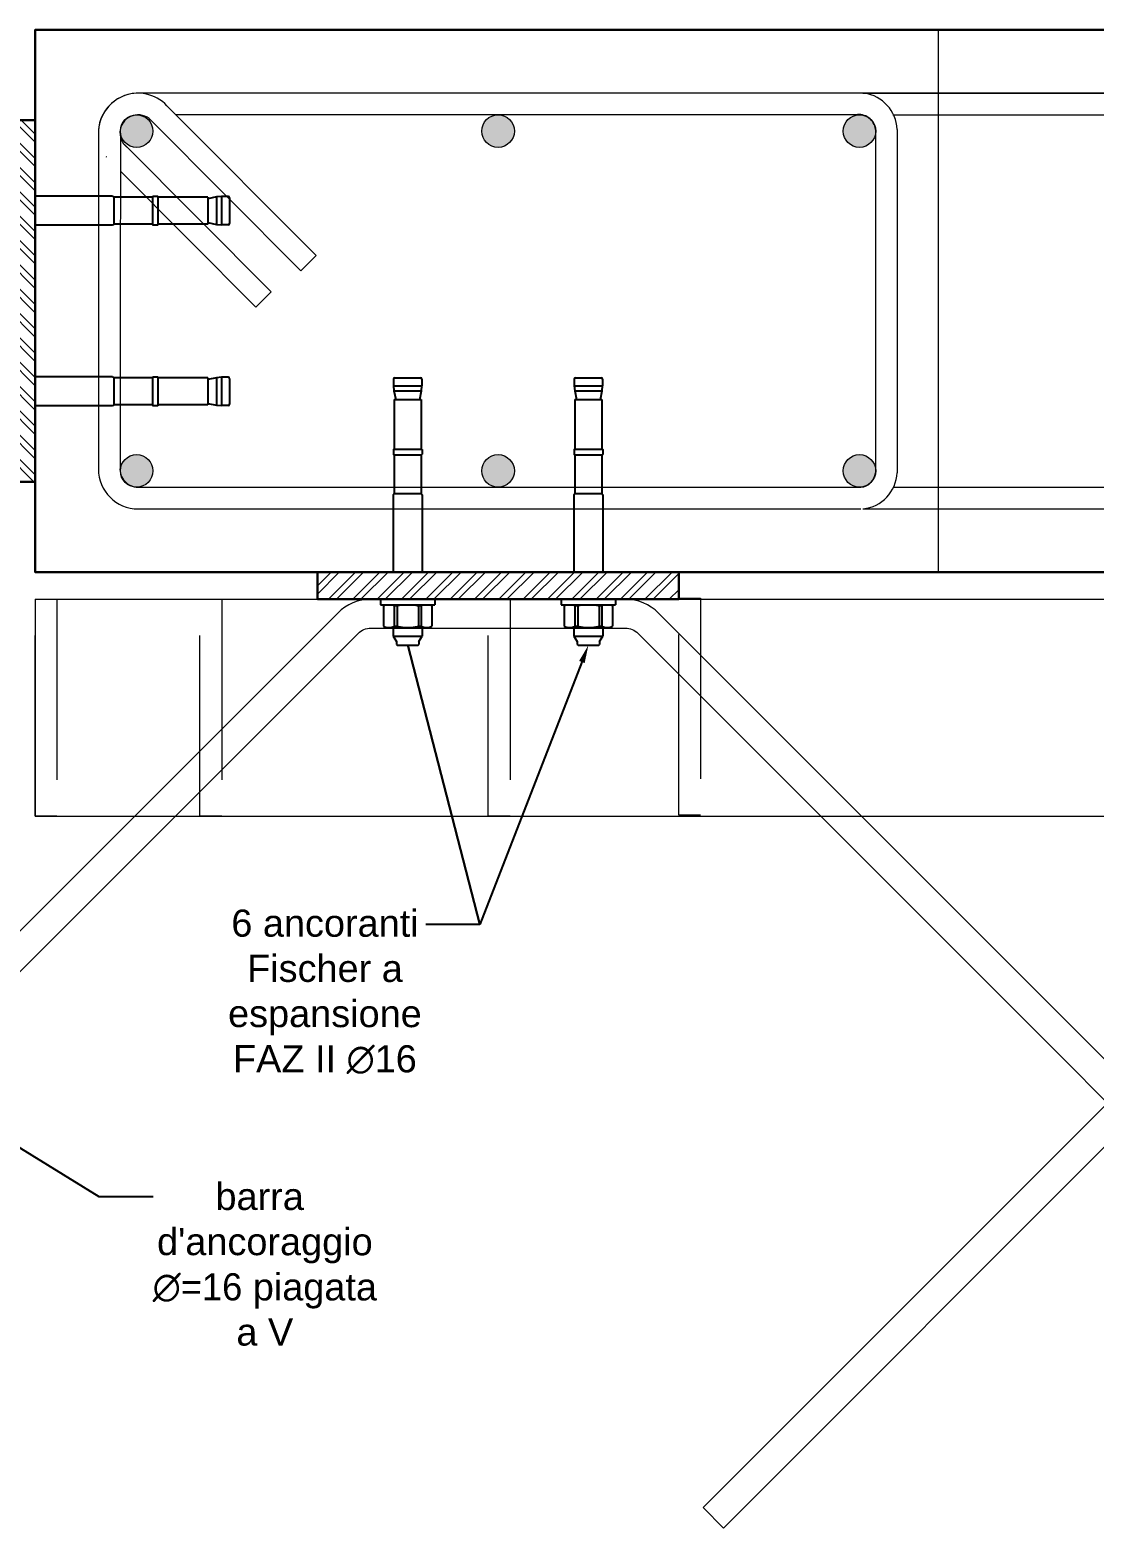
# Model space of a CAD drawing. Header units: millimetres. Extents: x 1415 to 3549, y 2194 to 4677.
# Drawn here: x 1794.845 to 1795.434, y 2308.808 to 2309.637 of the extents above; entities that cross this region are included whole.
import ezdxf
from ezdxf import colors
from ezdxf.entities.mleader import LeaderData, LeaderLine
from ezdxf.math import Vec2, Vec3

# ---------------------------------------------------------------- set-up
doc = ezdxf.new("R2010")
doc.units = ezdxf.units.MM
for name, pattern in [('ACAD_ISO02W100', [15, 12, -3]), ('phl_center', [0.75, 0.4, -0.35]), ('phl_thick', [0])]:
    doc.linetypes.add(name, pattern=pattern)
for name, color, linetype, lineweight in [('armature longitudinali', 5, 'Continuous', 9), ('Layer3', 7, 'Continuous', 15), ('Layer4', 7, 'Continuous', 15), ('quote', 252, 'Continuous', 5), ('Setti', 5, 'Continuous', 30), ('sezionato particolari', 7, 'Continuous', 30), ('staffe', 10, 'Continuous', 9)]:
    doc.layers.add(name, color=color, linetype=linetype, lineweight=lineweight)
doc.layers.add('projection', color=7, linetype='Continuous')
doc.styles.get("Standard").update_dxf_attribs({"font": 'arial.ttf'})

# ---------------------------------------------------------------- blocks, each defined once
blk = doc.blocks.new('*U1397')
at = {"layer": 'Layer3'}
blk.add_circle((0, 0), 0.009, dxfattribs=at)
blk = doc.blocks.new('*U1392')
at = {"layer": 'Layer4', "color": 0, "linetype": 'ByBlock', "lineweight": -2, "transparency": 16777216}
for p in [(0, 0), (0.2, 0), (0.4, 0), (0, -0.188), (0.2, -0.188), (0.4, -0.188)]:
    blk.add_blockref('*U1397', p, dxfattribs=at)

msp = doc.modelspace()

# ---------------------------------------------------------------- hatches: boundary and pattern name
at = {"layer": 'Layer3', "transparency": 33554687}
h = msp.add_hatch(color=256, dxfattribs=at)
h.dxf.hatch_style = 1
h.paths.add_polyline_path([(1794.9051, 2309.59032, 0.329286), (1794.8956, 2309.58314, 0.050188), (1794.89542, 2309.58135, 1), (1794.91342, 2309.58135, 0.392203)])
h.paths.add_polyline_path([(1795.11342, 2309.58135, 1), (1795.09542, 2309.58135, 1)])
h.paths.add_polyline_path([(1795.29542, 2309.58135, 0.902462), (1795.31323, 2309.57952), (1795.31323, 2309.5823, 0.446921), (1795.30228, 2309.5903, 0.35213)])
h.paths.add_polyline_path([(1794.91342, 2309.39335, 1), (1794.89542, 2309.39335, 0.057401), (1794.89565, 2309.3913, 0.29984), (1794.90422, 2309.38435, 0.420826)])
h.paths.add_polyline_path([(1795.09542, 2309.39335, 1), (1795.11342, 2309.39335, 1)])
h.paths.add_polyline_path([(1795.31323, 2309.3923), (1795.31323, 2309.39518, 0.902462), (1795.29542, 2309.39335, 0.66181), (1795.31067, 2309.38687, 0.17365)])
at = {"layer": 'quote', "transparency": 33554687}
h = msp.add_hatch(dxfattribs=at)
h.set_pattern_fill('ANSI32', color=256, scale=0.001, angle=-90)
h.set_pattern_definition([(315, (-518.818027, 4098.655253), (0.00673519209, 0.00673519209), []), (315, (-518.818027, 4098.650762), (0.00673519209, 0.00673519209), [])])
h.paths.add_polyline_path([(1794.83323, 2309.51613), (1794.84823, 2309.51613), (1794.84823, 2309.5873), (1794.83323, 2309.5873)])
h.paths.add_polyline_path([(1794.84823, 2309.51613), (1794.83323, 2309.51613), (1794.83323, 2309.3873), (1794.84823, 2309.3873)])
h = msp.add_hatch(dxfattribs=at)
h.set_pattern_fill('ANSI32', color=256, scale=0.001)
h.set_pattern_definition([(45, (5.936466, -4.328958), (-0.00673519209, 0.00673519209), []), (45, (5.940956, -4.328958), (-0.00673519209, 0.00673519209), [])])
h.paths.add_polyline_path([(1795.07559, 2309.3223), (1795.07559, 2309.3373), (1795.00442, 2309.3373), (1795.00442, 2309.3223)])
h.paths.add_polyline_path([(1795.07559, 2309.3373), (1795.07559, 2309.3223), (1795.20442, 2309.3223), (1795.20442, 2309.3373)])

# ---------------------------------------------------------------- linework, layer by layer
at = {"layer": 'armature longitudinali'}
for points in [[(1794.84823, 2309.3223), (1794.84823, 2309.2023), (1796.69845, 2309.2023)], [(1794.84823, 2309.3223), (1796.99204, 2309.3223), (1796.99204, 2309.2023), (1796.69845, 2309.2023)], [(1794.84823, 2309.3223), (1794.84823, 2309.2023)]]:
    msp.add_lwpolyline(points, dxfattribs=at)
at = {"layer": 'armature longitudinali', "linetype": 'phl_center', "lineweight": 5, "ltscale": 0.1}
for points in [[(1794.84823, 2309.3223), (1794.86033, 2309.3223), (1794.86033, 2309.2023), (1794.84823, 2309.2023)], [(1794.93945, 2309.3223), (1794.95155, 2309.3223), (1794.95155, 2309.2023), (1794.93945, 2309.2023)], [(1795.09901, 2309.3223), (1795.11111, 2309.3223), (1795.11111, 2309.2023), (1795.09901, 2309.2023)], [(1795.20442, 2309.32287), (1795.21651, 2309.32287), (1795.21651, 2309.20287), (1795.20442, 2309.20287)]]:
    msp.add_lwpolyline(points, close=True, dxfattribs=at)
at = {"layer": 'Layer3'}
msp.add_line((1794.84823, 2309.5873), (1794.84823, 2309.3873), dxfattribs=at)
at = {"layer": 'Layer4', "linetype": 'ACAD_ISO02W100', "ltscale": 0.2}
msp.add_lwpolyline([(1795.34823, 2309.3373), (1795.34823, 2309.3373), (1795.34823, 2309.6373)], dxfattribs=at)
at = {"layer": 'Layer4'}
msp.add_lwpolyline([(1795.03405, 2309.3063), (1795.17479, 2309.3063, -0.198912), (1795.18186, 2309.30337), (1795.67683, 2308.8084), (1795.68815, 2308.81971), (1795.19317, 2309.31468, 0.198912), (1795.17479, 2309.3223), (1795.03405, 2309.3223, 0.198912), (1795.01566, 2309.31468), (1794.52069, 2308.81971), (1794.532, 2308.8084), (1795.02698, 2309.30337, -0.198912)], format="xyb", close=True, dxfattribs=at)
msp.add_lwpolyline([(1795.44168, 2309.04355), (1795.21784, 2308.81971), (1795.22915, 2308.8084), (1795.45299, 2309.03224)], dxfattribs=at)
at = {"layer": 'projection', "color": 7, "linetype": 'phl_thick'}
for p, q in [((1794.89108, 2309.5453), (1794.84823, 2309.5453)), ((1794.89108, 2309.5453), (1794.89183, 2309.5448)), ((1794.89183, 2309.5448), (1794.89183, 2309.5298)), ((1794.89183, 2309.5448), (1794.89183, 2309.5298)), ((1794.91323, 2309.5448), (1794.89183, 2309.5448)), ((1794.91323, 2309.54504), (1794.91323, 2309.52956)), ((1794.91603, 2309.54524), (1794.91343, 2309.54524)), ((1794.91623, 2309.54504), (1794.91623, 2309.52956)), ((1794.94373, 2309.5448), (1794.91673, 2309.5448)), ((1794.94853, 2309.5449), (1794.94373, 2309.54392)), ((1794.94373, 2309.5448), (1794.94373, 2309.53629)), ((1794.95133, 2309.54515), (1794.94853, 2309.5449)), ((1794.94853, 2309.5449), (1794.94853, 2309.5297)), ((1794.94853, 2309.5449), (1794.94853, 2309.5297)), ((1794.95133, 2309.54515), (1794.95133, 2309.52945)), ((1794.95133, 2309.54515), (1794.95133, 2309.52945)), ((1794.95503, 2309.54515), (1794.95133, 2309.54515)), ((1794.95583, 2309.54435), (1794.95583, 2309.53025)), ((1794.94373, 2309.53629), (1794.94373, 2309.5298)), ((1794.89108, 2309.5293), (1794.84823, 2309.5293)), ((1794.89183, 2309.5298), (1794.89108, 2309.5293)), ((1794.91323, 2309.5298), (1794.89183, 2309.5298)), ((1794.91603, 2309.52936), (1794.91343, 2309.52936)), ((1794.94373, 2309.5298), (1794.91673, 2309.5298)), ((1794.94373, 2309.53068), (1794.94853, 2309.5297)), ((1794.94853, 2309.5297), (1794.95133, 2309.52945)), ((1794.95503, 2309.52945), (1794.95133, 2309.52945)), ((1794.89108, 2309.4453), (1794.84823, 2309.4453)), ((1794.89108, 2309.4453), (1794.89183, 2309.4448)), ((1794.89183, 2309.4448), (1794.89183, 2309.4298)), ((1794.89183, 2309.4448), (1794.89183, 2309.4298)), ((1794.91323, 2309.4448), (1794.89183, 2309.4448)), ((1794.91323, 2309.44504), (1794.91323, 2309.42956)), ((1794.91603, 2309.44524), (1794.91343, 2309.44524)), ((1794.91623, 2309.44504), (1794.91623, 2309.42956)), ((1794.94373, 2309.4448), (1794.91673, 2309.4448)), ((1794.94853, 2309.4449), (1794.94373, 2309.44392)), ((1794.94373, 2309.4448), (1794.94373, 2309.43629)), ((1794.95133, 2309.44515), (1794.94853, 2309.4449)), ((1794.94853, 2309.4449), (1794.94853, 2309.4297)), ((1794.94853, 2309.4449), (1794.94853, 2309.4297)), ((1794.95133, 2309.44515), (1794.95133, 2309.42945)), ((1794.95133, 2309.44515), (1794.95133, 2309.42945)), ((1794.95503, 2309.44515), (1794.95133, 2309.44515)), ((1794.95583, 2309.44435), (1794.95583, 2309.43025)), ((1795.04657, 2309.4441), (1795.04657, 2309.4404)), ((1795.04737, 2309.4449), (1795.06147, 2309.4449)), ((1795.06227, 2309.4441), (1795.06227, 2309.4404)), ((1795.14657, 2309.4441), (1795.14657, 2309.4404)), ((1795.14737, 2309.4449), (1795.16147, 2309.4449)), ((1795.16227, 2309.4441), (1795.16227, 2309.4404)), ((1794.94373, 2309.43629), (1794.94373, 2309.4298)), ((1795.04657, 2309.4404), (1795.06227, 2309.4404)), ((1795.04657, 2309.4404), (1795.06227, 2309.4404)), ((1795.04657, 2309.4404), (1795.04682, 2309.4376)), ((1795.04682, 2309.4376), (1795.06202, 2309.4376)), ((1795.04682, 2309.4376), (1795.06202, 2309.4376)), ((1795.04682, 2309.4376), (1795.0478, 2309.4328)), ((1795.06104, 2309.4328), (1795.06202, 2309.4376)), ((1795.06202, 2309.4376), (1795.06227, 2309.4404)), ((1795.14657, 2309.4404), (1795.16227, 2309.4404)), ((1795.14657, 2309.4404), (1795.16227, 2309.4404)), ((1795.14657, 2309.4404), (1795.14682, 2309.4376)), ((1795.14682, 2309.4376), (1795.16202, 2309.4376)), ((1795.14682, 2309.4376), (1795.16202, 2309.4376)), ((1795.14682, 2309.4376), (1795.1478, 2309.4328)), ((1795.16104, 2309.4328), (1795.16202, 2309.4376)), ((1795.16202, 2309.4376), (1795.16227, 2309.4404)), ((1794.89108, 2309.4293), (1794.84823, 2309.4293)), ((1794.89183, 2309.4298), (1794.89108, 2309.4293)), ((1794.91323, 2309.4298), (1794.89183, 2309.4298)), ((1794.91603, 2309.42936), (1794.91343, 2309.42936)), ((1794.94373, 2309.4298), (1794.91673, 2309.4298)), ((1794.94373, 2309.43068), (1794.94853, 2309.4297)), ((1794.94853, 2309.4297), (1794.95133, 2309.42945)), ((1794.95503, 2309.42945), (1794.95133, 2309.42945)), ((1795.04692, 2309.4328), (1795.05543, 2309.4328)), ((1795.04692, 2309.4328), (1795.04692, 2309.4058)), ((1795.05543, 2309.4328), (1795.06192, 2309.4328)), ((1795.06192, 2309.4328), (1795.06192, 2309.4058)), ((1795.14692, 2309.4328), (1795.15543, 2309.4328)), ((1795.14692, 2309.4328), (1795.14692, 2309.4058)), ((1795.15543, 2309.4328), (1795.16192, 2309.4328)), ((1795.16192, 2309.4328), (1795.16192, 2309.4058)), ((1795.04648, 2309.4051), (1795.04648, 2309.4025)), ((1795.04668, 2309.4053), (1795.06216, 2309.4053)), ((1795.04668, 2309.4023), (1795.06216, 2309.4023)), ((1795.04692, 2309.4023), (1795.04692, 2309.3809)), ((1795.06192, 2309.4023), (1795.06192, 2309.3809)), ((1795.06236, 2309.4051), (1795.06236, 2309.4025)), ((1795.14648, 2309.4051), (1795.14648, 2309.4025)), ((1795.14668, 2309.4053), (1795.16216, 2309.4053)), ((1795.14668, 2309.4023), (1795.16216, 2309.4023)), ((1795.14692, 2309.4023), (1795.14692, 2309.3809)), ((1795.16192, 2309.4023), (1795.16192, 2309.3809)), ((1795.16236, 2309.4051), (1795.16236, 2309.4025)), ((1795.04642, 2309.38015), (1795.04692, 2309.3809)), ((1795.04642, 2309.38015), (1795.04642, 2309.3373)), ((1795.04692, 2309.3809), (1795.06192, 2309.3809)), ((1795.04692, 2309.3809), (1795.06192, 2309.3809)), ((1795.06192, 2309.3809), (1795.06242, 2309.38015)), ((1795.06242, 2309.38015), (1795.06242, 2309.3373)), ((1795.14642, 2309.38015), (1795.14692, 2309.3809)), ((1795.14642, 2309.38015), (1795.14642, 2309.3373)), ((1795.14692, 2309.3809), (1795.16192, 2309.3809)), ((1795.14692, 2309.3809), (1795.16192, 2309.3809)), ((1795.16192, 2309.3809), (1795.16242, 2309.38015)), ((1795.16242, 2309.38015), (1795.16242, 2309.3373)), ((1795.03942, 2309.3223), (1795.06942, 2309.3223)), ((1795.03942, 2309.3223), (1795.03942, 2309.3193)), ((1795.03942, 2309.3193), (1795.06942, 2309.3193)), ((1795.04104, 2309.31881), (1795.0419, 2309.3193)), ((1795.04104, 2309.31881), (1795.04107, 2309.31881)), ((1795.04104, 2309.31881), (1795.04107, 2309.31881)), ((1795.04104, 2309.31881), (1795.04104, 2309.30739)), ((1795.04107, 2309.31881), (1795.04128, 2309.31891)), ((1795.04107, 2309.31881), (1795.04128, 2309.31891)), ((1795.04128, 2309.31891), (1795.04147, 2309.319)), ((1795.04128, 2309.31891), (1795.04147, 2309.319)), ((1795.04147, 2309.319), (1795.04167, 2309.31908)), ((1795.04147, 2309.319), (1795.04167, 2309.31908)), ((1795.04167, 2309.31908), (1795.04186, 2309.31916)), ((1795.04167, 2309.31908), (1795.04186, 2309.31916)), ((1795.04186, 2309.31916), (1795.04205, 2309.31923)), ((1795.04186, 2309.31916), (1795.04205, 2309.31923)), ((1795.04205, 2309.31923), (1795.04224, 2309.3193)), ((1795.04205, 2309.31923), (1795.04224, 2309.3193)), ((1795.04581, 2309.3193), (1795.046, 2309.31923)), ((1795.04581, 2309.3193), (1795.046, 2309.31923)), ((1795.046, 2309.31923), (1795.04619, 2309.31916)), ((1795.046, 2309.31923), (1795.04619, 2309.31916)), ((1795.04619, 2309.31916), (1795.04638, 2309.31908)), ((1795.04619, 2309.31916), (1795.04638, 2309.31908)), ((1795.04638, 2309.31908), (1795.04658, 2309.319)), ((1795.04638, 2309.31908), (1795.04658, 2309.319)), ((1795.04658, 2309.319), (1795.04678, 2309.31891)), ((1795.04658, 2309.319), (1795.04678, 2309.31891)), ((1795.04678, 2309.31891), (1795.04698, 2309.31881)), ((1795.04678, 2309.31891), (1795.04698, 2309.31881)), ((1795.04698, 2309.31881), (1795.04851, 2309.31881)), ((1795.04698, 2309.31881), (1795.04851, 2309.31881)), ((1795.04698, 2309.31881), (1795.04698, 2309.30739)), ((1795.04698, 2309.31881), (1795.04698, 2309.30739)), ((1795.04851, 2309.31881), (1795.04892, 2309.31891)), ((1795.04851, 2309.31881), (1795.04892, 2309.31891)), ((1795.04851, 2309.31881), (1795.04851, 2309.30739)), ((1795.04851, 2309.31881), (1795.04851, 2309.30739)), ((1795.04892, 2309.31891), (1795.04931, 2309.319)), ((1795.04892, 2309.31891), (1795.04931, 2309.319)), ((1795.04931, 2309.319), (1795.0497, 2309.31908)), ((1795.04931, 2309.319), (1795.0497, 2309.31908)), ((1795.0497, 2309.31908), (1795.05009, 2309.31916)), ((1795.0497, 2309.31908), (1795.05009, 2309.31916)), ((1795.05009, 2309.31916), (1795.05047, 2309.31923)), ((1795.05009, 2309.31916), (1795.05047, 2309.31923)), ((1795.05047, 2309.31923), (1795.05085, 2309.3193)), ((1795.05047, 2309.31923), (1795.05085, 2309.3193)), ((1795.05799, 2309.3193), (1795.05837, 2309.31923)), ((1795.05799, 2309.3193), (1795.05837, 2309.31923)), ((1795.05837, 2309.31923), (1795.05875, 2309.31916)), ((1795.05837, 2309.31923), (1795.05875, 2309.31916)), ((1795.05875, 2309.31916), (1795.05913, 2309.31908)), ((1795.05875, 2309.31916), (1795.05913, 2309.31908)), ((1795.05913, 2309.31908), (1795.05953, 2309.319)), ((1795.05913, 2309.31908), (1795.05953, 2309.319)), ((1795.05953, 2309.319), (1795.05992, 2309.31891)), ((1795.05953, 2309.319), (1795.05992, 2309.31891)), ((1795.05992, 2309.31891), (1795.06033, 2309.31881)), ((1795.05992, 2309.31891), (1795.06033, 2309.31881)), ((1795.06033, 2309.31881), (1795.06186, 2309.31881)), ((1795.06033, 2309.31881), (1795.06186, 2309.31881)), ((1795.06033, 2309.31881), (1795.06033, 2309.30739)), ((1795.06033, 2309.31881), (1795.06033, 2309.30739)), ((1795.06186, 2309.31881), (1795.06206, 2309.31891)), ((1795.06186, 2309.31881), (1795.06206, 2309.31891)), ((1795.06186, 2309.31881), (1795.06186, 2309.30739)), ((1795.06186, 2309.31881), (1795.06186, 2309.30739)), ((1795.06206, 2309.31891), (1795.06226, 2309.319)), ((1795.06206, 2309.31891), (1795.06226, 2309.319)), ((1795.06226, 2309.319), (1795.06245, 2309.31908)), ((1795.06226, 2309.319), (1795.06245, 2309.31908)), ((1795.06245, 2309.31908), (1795.06265, 2309.31916)), ((1795.06245, 2309.31908), (1795.06265, 2309.31916)), ((1795.06265, 2309.31916), (1795.06284, 2309.31923)), ((1795.06265, 2309.31916), (1795.06284, 2309.31923)), ((1795.06284, 2309.31923), (1795.06303, 2309.3193)), ((1795.06284, 2309.31923), (1795.06303, 2309.3193)), ((1795.0666, 2309.3193), (1795.06678, 2309.31923)), ((1795.0666, 2309.3193), (1795.06678, 2309.31923)), ((1795.06678, 2309.31923), (1795.06698, 2309.31916)), ((1795.06678, 2309.31923), (1795.06698, 2309.31916)), ((1795.06694, 2309.3193), (1795.06779, 2309.31881)), ((1795.06698, 2309.31916), (1795.06717, 2309.31908)), ((1795.06698, 2309.31916), (1795.06717, 2309.31908)), ((1795.06717, 2309.31908), (1795.06736, 2309.319)), ((1795.06717, 2309.31908), (1795.06736, 2309.319)), ((1795.06736, 2309.319), (1795.06756, 2309.31891)), ((1795.06736, 2309.319), (1795.06756, 2309.31891)), ((1795.06756, 2309.31891), (1795.06776, 2309.31881)), ((1795.06756, 2309.31891), (1795.06776, 2309.31881)), ((1795.06776, 2309.31881), (1795.06779, 2309.31881)), ((1795.06776, 2309.31881), (1795.06779, 2309.31881)), ((1795.06779, 2309.31881), (1795.06779, 2309.30739)), ((1795.06942, 2309.3223), (1795.06942, 2309.3193)), ((1795.13942, 2309.3223), (1795.16942, 2309.3223)), ((1795.13942, 2309.3223), (1795.13942, 2309.3193)), ((1795.13942, 2309.3193), (1795.16942, 2309.3193)), ((1795.14104, 2309.31881), (1795.1419, 2309.3193)), ((1795.14104, 2309.31881), (1795.14107, 2309.31881)), ((1795.14104, 2309.31881), (1795.14107, 2309.31881)), ((1795.14104, 2309.31881), (1795.14104, 2309.30739)), ((1795.14107, 2309.31881), (1795.14128, 2309.31891)), ((1795.14107, 2309.31881), (1795.14128, 2309.31891)), ((1795.14128, 2309.31891), (1795.14147, 2309.319)), ((1795.14128, 2309.31891), (1795.14147, 2309.319)), ((1795.14147, 2309.319), (1795.14167, 2309.31908)), ((1795.14147, 2309.319), (1795.14167, 2309.31908)), ((1795.14167, 2309.31908), (1795.14186, 2309.31916)), ((1795.14167, 2309.31908), (1795.14186, 2309.31916)), ((1795.14186, 2309.31916), (1795.14205, 2309.31923)), ((1795.14186, 2309.31916), (1795.14205, 2309.31923)), ((1795.14205, 2309.31923), (1795.14224, 2309.3193)), ((1795.14205, 2309.31923), (1795.14224, 2309.3193)), ((1795.14581, 2309.3193), (1795.146, 2309.31923)), ((1795.14581, 2309.3193), (1795.146, 2309.31923)), ((1795.146, 2309.31923), (1795.14619, 2309.31916)), ((1795.146, 2309.31923), (1795.14619, 2309.31916)), ((1795.14619, 2309.31916), (1795.14638, 2309.31908)), ((1795.14619, 2309.31916), (1795.14638, 2309.31908)), ((1795.14638, 2309.31908), (1795.14658, 2309.319)), ((1795.14638, 2309.31908), (1795.14658, 2309.319)), ((1795.14658, 2309.319), (1795.14678, 2309.31891)), ((1795.14658, 2309.319), (1795.14678, 2309.31891)), ((1795.14678, 2309.31891), (1795.14698, 2309.31881)), ((1795.14678, 2309.31891), (1795.14698, 2309.31881)), ((1795.14698, 2309.31881), (1795.14851, 2309.31881)), ((1795.14698, 2309.31881), (1795.14851, 2309.31881)), ((1795.14698, 2309.31881), (1795.14698, 2309.30739)), ((1795.14698, 2309.31881), (1795.14698, 2309.30739)), ((1795.14851, 2309.31881), (1795.14892, 2309.31891)), ((1795.14851, 2309.31881), (1795.14892, 2309.31891)), ((1795.14851, 2309.31881), (1795.14851, 2309.30739)), ((1795.14851, 2309.31881), (1795.14851, 2309.30739)), ((1795.14892, 2309.31891), (1795.14931, 2309.319)), ((1795.14892, 2309.31891), (1795.14931, 2309.319)), ((1795.14931, 2309.319), (1795.1497, 2309.31908)), ((1795.14931, 2309.319), (1795.1497, 2309.31908)), ((1795.1497, 2309.31908), (1795.15009, 2309.31916)), ((1795.1497, 2309.31908), (1795.15009, 2309.31916)), ((1795.15009, 2309.31916), (1795.15047, 2309.31923)), ((1795.15009, 2309.31916), (1795.15047, 2309.31923)), ((1795.15047, 2309.31923), (1795.15085, 2309.3193)), ((1795.15047, 2309.31923), (1795.15085, 2309.3193)), ((1795.15799, 2309.3193), (1795.15837, 2309.31923)), ((1795.15799, 2309.3193), (1795.15837, 2309.31923)), ((1795.15837, 2309.31923), (1795.15875, 2309.31916)), ((1795.15837, 2309.31923), (1795.15875, 2309.31916)), ((1795.15875, 2309.31916), (1795.15913, 2309.31908)), ((1795.15875, 2309.31916), (1795.15913, 2309.31908)), ((1795.15913, 2309.31908), (1795.15953, 2309.319)), ((1795.15913, 2309.31908), (1795.15953, 2309.319)), ((1795.15953, 2309.319), (1795.15992, 2309.31891)), ((1795.15953, 2309.319), (1795.15992, 2309.31891)), ((1795.15992, 2309.31891), (1795.16033, 2309.31881)), ((1795.15992, 2309.31891), (1795.16033, 2309.31881)), ((1795.16033, 2309.31881), (1795.16186, 2309.31881)), ((1795.16033, 2309.31881), (1795.16186, 2309.31881)), ((1795.16033, 2309.31881), (1795.16033, 2309.30739)), ((1795.16033, 2309.31881), (1795.16033, 2309.30739)), ((1795.16186, 2309.31881), (1795.16206, 2309.31891)), ((1795.16186, 2309.31881), (1795.16206, 2309.31891)), ((1795.16186, 2309.31881), (1795.16186, 2309.30739)), ((1795.16186, 2309.31881), (1795.16186, 2309.30739)), ((1795.16206, 2309.31891), (1795.16226, 2309.319)), ((1795.16206, 2309.31891), (1795.16226, 2309.319)), ((1795.16226, 2309.319), (1795.16245, 2309.31908)), ((1795.16226, 2309.319), (1795.16245, 2309.31908)), ((1795.16245, 2309.31908), (1795.16265, 2309.31916)), ((1795.16245, 2309.31908), (1795.16265, 2309.31916)), ((1795.16265, 2309.31916), (1795.16284, 2309.31923)), ((1795.16265, 2309.31916), (1795.16284, 2309.31923)), ((1795.16284, 2309.31923), (1795.16303, 2309.3193)), ((1795.16284, 2309.31923), (1795.16303, 2309.3193)), ((1795.1666, 2309.3193), (1795.16678, 2309.31923)), ((1795.1666, 2309.3193), (1795.16678, 2309.31923)), ((1795.16678, 2309.31923), (1795.16698, 2309.31916)), ((1795.16678, 2309.31923), (1795.16698, 2309.31916)), ((1795.16694, 2309.3193), (1795.16779, 2309.31881)), ((1795.16698, 2309.31916), (1795.16717, 2309.31908)), ((1795.16698, 2309.31916), (1795.16717, 2309.31908)), ((1795.16717, 2309.31908), (1795.16736, 2309.319)), ((1795.16717, 2309.31908), (1795.16736, 2309.319)), ((1795.16736, 2309.319), (1795.16756, 2309.31891)), ((1795.16736, 2309.319), (1795.16756, 2309.31891)), ((1795.16756, 2309.31891), (1795.16776, 2309.31881)), ((1795.16756, 2309.31891), (1795.16776, 2309.31881)), ((1795.16776, 2309.31881), (1795.16779, 2309.31881)), ((1795.16776, 2309.31881), (1795.16779, 2309.31881)), ((1795.16779, 2309.31881), (1795.16779, 2309.30739)), ((1795.16942, 2309.3223), (1795.16942, 2309.3193)), ((1795.04104, 2309.30739), (1795.04107, 2309.30739)), ((1795.04104, 2309.30739), (1795.04107, 2309.30739)), ((1795.04104, 2309.30739), (1795.04242, 2309.3066)), ((1795.04107, 2309.30739), (1795.04142, 2309.30722)), ((1795.04107, 2309.30739), (1795.04142, 2309.30722)), ((1795.04142, 2309.30722), (1795.04177, 2309.30708)), ((1795.04142, 2309.30722), (1795.04177, 2309.30708)), ((1795.04177, 2309.30708), (1795.0421, 2309.30695)), ((1795.04177, 2309.30708), (1795.0421, 2309.30695)), ((1795.0421, 2309.30695), (1795.04243, 2309.30684)), ((1795.0421, 2309.30695), (1795.04243, 2309.30684)), ((1795.04242, 2309.3066), (1795.06642, 2309.3066)), ((1795.04243, 2309.30684), (1795.04275, 2309.30675)), ((1795.04243, 2309.30684), (1795.04275, 2309.30675)), ((1795.04275, 2309.30675), (1795.04307, 2309.30669)), ((1795.04275, 2309.30675), (1795.04307, 2309.30669)), ((1795.04307, 2309.30669), (1795.04339, 2309.30664)), ((1795.04307, 2309.30669), (1795.04339, 2309.30664)), ((1795.04339, 2309.30664), (1795.04371, 2309.30661)), ((1795.04339, 2309.30664), (1795.04371, 2309.30661)), ((1795.04371, 2309.30661), (1795.04403, 2309.3066)), ((1795.04371, 2309.30661), (1795.04403, 2309.3066)), ((1795.04403, 2309.3066), (1795.04431, 2309.30661)), ((1795.04403, 2309.3066), (1795.04431, 2309.30661)), ((1795.04431, 2309.30661), (1795.0446, 2309.30663)), ((1795.04431, 2309.30661), (1795.0446, 2309.30663)), ((1795.0446, 2309.30663), (1795.04489, 2309.30667)), ((1795.0446, 2309.30663), (1795.04489, 2309.30667)), ((1795.04489, 2309.30667), (1795.04517, 2309.30672)), ((1795.04489, 2309.30667), (1795.04517, 2309.30672)), ((1795.04517, 2309.30672), (1795.04546, 2309.3068)), ((1795.04517, 2309.30672), (1795.04546, 2309.3068)), ((1795.04546, 2309.3068), (1795.04576, 2309.30688)), ((1795.04546, 2309.3068), (1795.04576, 2309.30688)), ((1795.04576, 2309.30688), (1795.04605, 2309.30698)), ((1795.04576, 2309.30688), (1795.04605, 2309.30698)), ((1795.04605, 2309.30698), (1795.04636, 2309.3071)), ((1795.04605, 2309.30698), (1795.04636, 2309.3071)), ((1795.04636, 2309.3071), (1795.04666, 2309.30724)), ((1795.04636, 2309.3071), (1795.04666, 2309.30724)), ((1795.04642, 2309.3066), (1795.04642, 2309.30193)), ((1795.04642, 2309.30193), (1795.06242, 2309.30193)), ((1795.04642, 2309.30193), (1795.06242, 2309.30193)), ((1795.04642, 2309.30193), (1795.04827, 2309.2989)), ((1795.04666, 2309.30724), (1795.04698, 2309.30739)), ((1795.04666, 2309.30724), (1795.04698, 2309.30739)), ((1795.04698, 2309.30739), (1795.04851, 2309.30739)), ((1795.04698, 2309.30739), (1795.04851, 2309.30739)), ((1795.04851, 2309.30739), (1795.04909, 2309.30725)), ((1795.04851, 2309.30739), (1795.04909, 2309.30725)), ((1795.04909, 2309.30725), (1795.04965, 2309.30713)), ((1795.04909, 2309.30725), (1795.04965, 2309.30713)), ((1795.04965, 2309.30713), (1795.0502, 2309.30701)), ((1795.04965, 2309.30713), (1795.0502, 2309.30701)), ((1795.0502, 2309.30701), (1795.05075, 2309.30692)), ((1795.0502, 2309.30701), (1795.05075, 2309.30692)), ((1795.05075, 2309.30692), (1795.05128, 2309.30683)), ((1795.05075, 2309.30692), (1795.05128, 2309.30683)), ((1795.05128, 2309.30683), (1795.05181, 2309.30676)), ((1795.05128, 2309.30683), (1795.05181, 2309.30676)), ((1795.05181, 2309.30676), (1795.05234, 2309.3067)), ((1795.05181, 2309.30676), (1795.05234, 2309.3067)), ((1795.05234, 2309.3067), (1795.05286, 2309.30666)), ((1795.05234, 2309.3067), (1795.05286, 2309.30666)), ((1795.05286, 2309.30666), (1795.05338, 2309.30663)), ((1795.05286, 2309.30666), (1795.05338, 2309.30663)), ((1795.05338, 2309.30663), (1795.0539, 2309.30661)), ((1795.05338, 2309.30663), (1795.0539, 2309.30661)), ((1795.0539, 2309.30661), (1795.05442, 2309.3066)), ((1795.0539, 2309.30661), (1795.05442, 2309.3066)), ((1795.05442, 2309.3066), (1795.05494, 2309.30661)), ((1795.05442, 2309.3066), (1795.05494, 2309.30661)), ((1795.05494, 2309.30661), (1795.05546, 2309.30663)), ((1795.05494, 2309.30661), (1795.05546, 2309.30663)), ((1795.05546, 2309.30663), (1795.05598, 2309.30666)), ((1795.05546, 2309.30663), (1795.05598, 2309.30666)), ((1795.05598, 2309.30666), (1795.0565, 2309.3067)), ((1795.05598, 2309.30666), (1795.0565, 2309.3067)), ((1795.0565, 2309.3067), (1795.05703, 2309.30676)), ((1795.0565, 2309.3067), (1795.05703, 2309.30676)), ((1795.05703, 2309.30676), (1795.05756, 2309.30683)), ((1795.05703, 2309.30676), (1795.05756, 2309.30683)), ((1795.05756, 2309.30683), (1795.05809, 2309.30692)), ((1795.05756, 2309.30683), (1795.05809, 2309.30692)), ((1795.05809, 2309.30692), (1795.05864, 2309.30701)), ((1795.05809, 2309.30692), (1795.05864, 2309.30701)), ((1795.05864, 2309.30701), (1795.05919, 2309.30713)), ((1795.05864, 2309.30701), (1795.05919, 2309.30713)), ((1795.05919, 2309.30713), (1795.05975, 2309.30725)), ((1795.05919, 2309.30713), (1795.05975, 2309.30725)), ((1795.05975, 2309.30725), (1795.06033, 2309.30739)), ((1795.05975, 2309.30725), (1795.06033, 2309.30739)), ((1795.06033, 2309.30739), (1795.06186, 2309.30739)), ((1795.06033, 2309.30739), (1795.06186, 2309.30739)), ((1795.06057, 2309.2989), (1795.06242, 2309.30193)), ((1795.06186, 2309.30739), (1795.06217, 2309.30724)), ((1795.06186, 2309.30739), (1795.06217, 2309.30724)), ((1795.06217, 2309.30724), (1795.06248, 2309.3071)), ((1795.06217, 2309.30724), (1795.06248, 2309.3071)), ((1795.06242, 2309.3066), (1795.06242, 2309.30193)), ((1795.06248, 2309.3071), (1795.06279, 2309.30698)), ((1795.06248, 2309.3071), (1795.06279, 2309.30698)), ((1795.06279, 2309.30698), (1795.06308, 2309.30688)), ((1795.06279, 2309.30698), (1795.06308, 2309.30688)), ((1795.06308, 2309.30688), (1795.06338, 2309.3068)), ((1795.06308, 2309.30688), (1795.06338, 2309.3068)), ((1795.06338, 2309.3068), (1795.06367, 2309.30672)), ((1795.06338, 2309.3068), (1795.06367, 2309.30672)), ((1795.06367, 2309.30672), (1795.06395, 2309.30667)), ((1795.06367, 2309.30672), (1795.06395, 2309.30667)), ((1795.06395, 2309.30667), (1795.06424, 2309.30663)), ((1795.06395, 2309.30667), (1795.06424, 2309.30663)), ((1795.06424, 2309.30663), (1795.06452, 2309.30661)), ((1795.06424, 2309.30663), (1795.06452, 2309.30661)), ((1795.06452, 2309.30661), (1795.06481, 2309.3066)), ((1795.06452, 2309.30661), (1795.06481, 2309.3066)), ((1795.06481, 2309.3066), (1795.06513, 2309.30661)), ((1795.06481, 2309.3066), (1795.06513, 2309.30661)), ((1795.06513, 2309.30661), (1795.06545, 2309.30664)), ((1795.06513, 2309.30661), (1795.06545, 2309.30664)), ((1795.06545, 2309.30664), (1795.06577, 2309.30669)), ((1795.06545, 2309.30664), (1795.06577, 2309.30669)), ((1795.06577, 2309.30669), (1795.06609, 2309.30675)), ((1795.06577, 2309.30669), (1795.06609, 2309.30675)), ((1795.06609, 2309.30675), (1795.06641, 2309.30684)), ((1795.06609, 2309.30675), (1795.06641, 2309.30684)), ((1795.06641, 2309.30684), (1795.06674, 2309.30695)), ((1795.06641, 2309.30684), (1795.06674, 2309.30695)), ((1795.06642, 2309.3066), (1795.06779, 2309.30739)), ((1795.06674, 2309.30695), (1795.06707, 2309.30708)), ((1795.06674, 2309.30695), (1795.06707, 2309.30708)), ((1795.06707, 2309.30708), (1795.06741, 2309.30722)), ((1795.06707, 2309.30708), (1795.06741, 2309.30722)), ((1795.06741, 2309.30722), (1795.06776, 2309.30739)), ((1795.06741, 2309.30722), (1795.06776, 2309.30739)), ((1795.06776, 2309.30739), (1795.06779, 2309.30739)), ((1795.06776, 2309.30739), (1795.06779, 2309.30739)), ((1795.14104, 2309.30739), (1795.14107, 2309.30739)), ((1795.14104, 2309.30739), (1795.14107, 2309.30739)), ((1795.14104, 2309.30739), (1795.14242, 2309.3066)), ((1795.14107, 2309.30739), (1795.14142, 2309.30722)), ((1795.14107, 2309.30739), (1795.14142, 2309.30722)), ((1795.14142, 2309.30722), (1795.14177, 2309.30708)), ((1795.14142, 2309.30722), (1795.14177, 2309.30708)), ((1795.14177, 2309.30708), (1795.1421, 2309.30695)), ((1795.14177, 2309.30708), (1795.1421, 2309.30695)), ((1795.1421, 2309.30695), (1795.14243, 2309.30684)), ((1795.1421, 2309.30695), (1795.14243, 2309.30684)), ((1795.14242, 2309.3066), (1795.16642, 2309.3066)), ((1795.14243, 2309.30684), (1795.14275, 2309.30675)), ((1795.14243, 2309.30684), (1795.14275, 2309.30675)), ((1795.14275, 2309.30675), (1795.14307, 2309.30669)), ((1795.14275, 2309.30675), (1795.14307, 2309.30669)), ((1795.14307, 2309.30669), (1795.14339, 2309.30664)), ((1795.14307, 2309.30669), (1795.14339, 2309.30664)), ((1795.14339, 2309.30664), (1795.14371, 2309.30661)), ((1795.14339, 2309.30664), (1795.14371, 2309.30661)), ((1795.14371, 2309.30661), (1795.14403, 2309.3066)), ((1795.14371, 2309.30661), (1795.14403, 2309.3066)), ((1795.14403, 2309.3066), (1795.14431, 2309.30661)), ((1795.14403, 2309.3066), (1795.14431, 2309.30661)), ((1795.14431, 2309.30661), (1795.1446, 2309.30663)), ((1795.14431, 2309.30661), (1795.1446, 2309.30663)), ((1795.1446, 2309.30663), (1795.14489, 2309.30667)), ((1795.1446, 2309.30663), (1795.14489, 2309.30667)), ((1795.14489, 2309.30667), (1795.14517, 2309.30672)), ((1795.14489, 2309.30667), (1795.14517, 2309.30672)), ((1795.14517, 2309.30672), (1795.14546, 2309.3068)), ((1795.14517, 2309.30672), (1795.14546, 2309.3068)), ((1795.14546, 2309.3068), (1795.14576, 2309.30688)), ((1795.14546, 2309.3068), (1795.14576, 2309.30688)), ((1795.14576, 2309.30688), (1795.14605, 2309.30698)), ((1795.14576, 2309.30688), (1795.14605, 2309.30698)), ((1795.14605, 2309.30698), (1795.14636, 2309.3071)), ((1795.14605, 2309.30698), (1795.14636, 2309.3071)), ((1795.14636, 2309.3071), (1795.14666, 2309.30724)), ((1795.14636, 2309.3071), (1795.14666, 2309.30724)), ((1795.14642, 2309.3066), (1795.14642, 2309.30193)), ((1795.14642, 2309.30193), (1795.16242, 2309.30193)), ((1795.14642, 2309.30193), (1795.16242, 2309.30193)), ((1795.14642, 2309.30193), (1795.14827, 2309.2989)), ((1795.14666, 2309.30724), (1795.14698, 2309.30739)), ((1795.14666, 2309.30724), (1795.14698, 2309.30739)), ((1795.14698, 2309.30739), (1795.14851, 2309.30739)), ((1795.14698, 2309.30739), (1795.14851, 2309.30739)), ((1795.14851, 2309.30739), (1795.14909, 2309.30725)), ((1795.14851, 2309.30739), (1795.14909, 2309.30725)), ((1795.14909, 2309.30725), (1795.14965, 2309.30713)), ((1795.14909, 2309.30725), (1795.14965, 2309.30713)), ((1795.14965, 2309.30713), (1795.1502, 2309.30701)), ((1795.14965, 2309.30713), (1795.1502, 2309.30701)), ((1795.1502, 2309.30701), (1795.15075, 2309.30692)), ((1795.1502, 2309.30701), (1795.15075, 2309.30692)), ((1795.15075, 2309.30692), (1795.15128, 2309.30683)), ((1795.15075, 2309.30692), (1795.15128, 2309.30683)), ((1795.15128, 2309.30683), (1795.15181, 2309.30676)), ((1795.15128, 2309.30683), (1795.15181, 2309.30676)), ((1795.15181, 2309.30676), (1795.15234, 2309.3067)), ((1795.15181, 2309.30676), (1795.15234, 2309.3067)), ((1795.15234, 2309.3067), (1795.15286, 2309.30666)), ((1795.15234, 2309.3067), (1795.15286, 2309.30666)), ((1795.15286, 2309.30666), (1795.15338, 2309.30663)), ((1795.15286, 2309.30666), (1795.15338, 2309.30663)), ((1795.15338, 2309.30663), (1795.1539, 2309.30661)), ((1795.15338, 2309.30663), (1795.1539, 2309.30661)), ((1795.1539, 2309.30661), (1795.15442, 2309.3066)), ((1795.1539, 2309.30661), (1795.15442, 2309.3066)), ((1795.15442, 2309.3066), (1795.15494, 2309.30661)), ((1795.15442, 2309.3066), (1795.15494, 2309.30661)), ((1795.15494, 2309.30661), (1795.15546, 2309.30663)), ((1795.15494, 2309.30661), (1795.15546, 2309.30663)), ((1795.15546, 2309.30663), (1795.15598, 2309.30666)), ((1795.15546, 2309.30663), (1795.15598, 2309.30666)), ((1795.15598, 2309.30666), (1795.1565, 2309.3067)), ((1795.15598, 2309.30666), (1795.1565, 2309.3067)), ((1795.1565, 2309.3067), (1795.15703, 2309.30676)), ((1795.1565, 2309.3067), (1795.15703, 2309.30676)), ((1795.15703, 2309.30676), (1795.15756, 2309.30683)), ((1795.15703, 2309.30676), (1795.15756, 2309.30683)), ((1795.15756, 2309.30683), (1795.15809, 2309.30692)), ((1795.15756, 2309.30683), (1795.15809, 2309.30692)), ((1795.15809, 2309.30692), (1795.15864, 2309.30701)), ((1795.15809, 2309.30692), (1795.15864, 2309.30701)), ((1795.15864, 2309.30701), (1795.15919, 2309.30713)), ((1795.15864, 2309.30701), (1795.15919, 2309.30713)), ((1795.15919, 2309.30713), (1795.15975, 2309.30725)), ((1795.15919, 2309.30713), (1795.15975, 2309.30725)), ((1795.15975, 2309.30725), (1795.16033, 2309.30739)), ((1795.15975, 2309.30725), (1795.16033, 2309.30739)), ((1795.16033, 2309.30739), (1795.16186, 2309.30739)), ((1795.16033, 2309.30739), (1795.16186, 2309.30739)), ((1795.16057, 2309.2989), (1795.16242, 2309.30193)), ((1795.16186, 2309.30739), (1795.16217, 2309.30724)), ((1795.16186, 2309.30739), (1795.16217, 2309.30724)), ((1795.16217, 2309.30724), (1795.16248, 2309.3071)), ((1795.16217, 2309.30724), (1795.16248, 2309.3071)), ((1795.16242, 2309.3066), (1795.16242, 2309.30193)), ((1795.16248, 2309.3071), (1795.16279, 2309.30698)), ((1795.16248, 2309.3071), (1795.16279, 2309.30698)), ((1795.16279, 2309.30698), (1795.16308, 2309.30688)), ((1795.16279, 2309.30698), (1795.16308, 2309.30688)), ((1795.16308, 2309.30688), (1795.16338, 2309.3068)), ((1795.16308, 2309.30688), (1795.16338, 2309.3068)), ((1795.16338, 2309.3068), (1795.16367, 2309.30672)), ((1795.16338, 2309.3068), (1795.16367, 2309.30672)), ((1795.16367, 2309.30672), (1795.16395, 2309.30667)), ((1795.16367, 2309.30672), (1795.16395, 2309.30667)), ((1795.16395, 2309.30667), (1795.16424, 2309.30663)), ((1795.16395, 2309.30667), (1795.16424, 2309.30663)), ((1795.16424, 2309.30663), (1795.16452, 2309.30661)), ((1795.16424, 2309.30663), (1795.16452, 2309.30661)), ((1795.16452, 2309.30661), (1795.16481, 2309.3066)), ((1795.16452, 2309.30661), (1795.16481, 2309.3066)), ((1795.16481, 2309.3066), (1795.16513, 2309.30661)), ((1795.16481, 2309.3066), (1795.16513, 2309.30661)), ((1795.16513, 2309.30661), (1795.16545, 2309.30664)), ((1795.16513, 2309.30661), (1795.16545, 2309.30664)), ((1795.16545, 2309.30664), (1795.16577, 2309.30669)), ((1795.16545, 2309.30664), (1795.16577, 2309.30669)), ((1795.16577, 2309.30669), (1795.16609, 2309.30675)), ((1795.16577, 2309.30669), (1795.16609, 2309.30675)), ((1795.16609, 2309.30675), (1795.16641, 2309.30684)), ((1795.16609, 2309.30675), (1795.16641, 2309.30684)), ((1795.16641, 2309.30684), (1795.16674, 2309.30695)), ((1795.16641, 2309.30684), (1795.16674, 2309.30695)), ((1795.16642, 2309.3066), (1795.16779, 2309.30739)), ((1795.16674, 2309.30695), (1795.16707, 2309.30708)), ((1795.16674, 2309.30695), (1795.16707, 2309.30708)), ((1795.16707, 2309.30708), (1795.16741, 2309.30722)), ((1795.16707, 2309.30708), (1795.16741, 2309.30722)), ((1795.16741, 2309.30722), (1795.16776, 2309.30739)), ((1795.16741, 2309.30722), (1795.16776, 2309.30739)), ((1795.16776, 2309.30739), (1795.16779, 2309.30739)), ((1795.16776, 2309.30739), (1795.16779, 2309.30739)), ((1795.04827, 2309.2989), (1795.04827, 2309.2973)), ((1795.04827, 2309.2973), (1795.04867, 2309.2969)), ((1795.04867, 2309.2969), (1795.06017, 2309.2969)), ((1795.06017, 2309.2969), (1795.06057, 2309.2973)), ((1795.06057, 2309.2989), (1795.06057, 2309.2973)), ((1795.14827, 2309.2989), (1795.14827, 2309.2973)), ((1795.14827, 2309.2973), (1795.14867, 2309.2969)), ((1795.14867, 2309.2969), (1795.16017, 2309.2969)), ((1795.16017, 2309.2969), (1795.16057, 2309.2973)), ((1795.16057, 2309.2989), (1795.16057, 2309.2973))]:
    msp.add_line(p, q, dxfattribs=at)
for centre, radius, start, end in [((1794.91343, 2309.54504), 0.0002, 90.00087, 180), ((1794.91603, 2309.54504), 0.0002, 359.99993, 89.99913), ((1794.91673, 2309.5443), 0.0005, 90, 180), ((1794.95503, 2309.54435), 0.0008, 0, 89.99978), ((1794.91343, 2309.52956), 0.0002, 180, 269.99913), ((1794.91603, 2309.52956), 0.0002, 270.00087, 0.00007), ((1794.91673, 2309.5303), 0.0005, 180, 270), ((1794.95503, 2309.53025), 0.0008, 270.00022, 0), ((1794.91343, 2309.44504), 0.0002, 90.00087, 180), ((1794.91603, 2309.44504), 0.0002, 359.99993, 89.99913), ((1794.91673, 2309.4443), 0.0005, 90, 180), ((1794.95503, 2309.44435), 0.0008, 0, 89.99978), ((1795.04737, 2309.4441), 0.0008, 90, 179.99978), ((1795.06147, 2309.4441), 0.0008, 0.00022, 90), ((1795.14737, 2309.4441), 0.0008, 90, 179.99978), ((1795.16147, 2309.4441), 0.0008, 0.00022, 90), ((1794.91343, 2309.42956), 0.0002, 180, 269.99913), ((1794.91603, 2309.42956), 0.0002, 270.00087, 0.00007), ((1794.91673, 2309.4303), 0.0005, 180, 270), ((1794.95503, 2309.43025), 0.0008, 270.00022, 0), ((1795.04668, 2309.4051), 0.0002, 89.99993, 179.99913), ((1795.04668, 2309.4025), 0.0002, 180.00087, 270), ((1795.04742, 2309.4058), 0.0005, 180, 270), ((1795.06142, 2309.4058), 0.0005, 270, 360), ((1795.06216, 2309.4051), 0.0002, 0.00087, 90.00007), ((1795.06216, 2309.4025), 0.0002, 270, 359.99913), ((1795.14668, 2309.4051), 0.0002, 89.99993, 179.99913), ((1795.14668, 2309.4025), 0.0002, 180.00087, 270), ((1795.14742, 2309.4058), 0.0005, 180, 270), ((1795.16142, 2309.4058), 0.0005, 270, 360), ((1795.16216, 2309.4051), 0.0002, 0.00087, 90.00007), ((1795.16216, 2309.4025), 0.0002, 270, 359.99913)]:
    msp.add_arc(centre, radius, start, end, dxfattribs=at)
at = {"layer": 'Setti'}
msp.add_lwpolyline([(1796.09823, 2309.6373), (1794.84823, 2309.6373), (1794.84823, 2309.4873), (1794.84823, 2309.3373), (1796.09823, 2309.3373), (1797.34823, 2309.3373), (1797.34823, 2309.4873), (1797.34823, 2309.6373)], close=True, dxfattribs=at)
at = {"layer": 'sezionato particolari'}
for p, q in [((1794.83323, 2309.5873), (1794.84823, 2309.5873)), ((1794.84823, 2309.3873), (1794.83323, 2309.3873)), ((1795.00442, 2309.3223), (1795.00442, 2309.3373)), ((1795.20442, 2309.3373), (1795.20442, 2309.3223)), ((1795.20442, 2309.3223), (1795.00442, 2309.3223))]:
    msp.add_line(p, q, dxfattribs=at)
at = {"layer": 'staffe'}
for p, q in [((1795.30623, 2309.6023), (1794.90631, 2309.6023)), ((1795.70528, 2309.6023), (1794.90631, 2309.6023)), ((1795.30228, 2309.5903), (1794.92611, 2309.5903)), ((1794.88323, 2309.58156), (1794.88323, 2309.4873)), ((1794.88323, 2309.5803), (1794.88323, 2309.4873)), ((1794.89556, 2309.57759), (1794.89523, 2309.4873)), ((1795.31323, 2309.5823), (1795.31323, 2309.4873)), ((1795.32523, 2309.5823), (1795.32523, 2309.4873)), ((1794.88323, 2309.4873), (1794.88323, 2309.3943)), ((1794.89523, 2309.4873), (1794.89523, 2309.39366)), ((1795.31323, 2309.4873), (1795.31323, 2309.3923)), ((1795.32523, 2309.4873), (1795.32523, 2309.3923)), ((1794.90521, 2309.3843), (1795.30521, 2309.3843)), ((1794.90521, 2309.3723), (1795.30522, 2309.37233))]:
    msp.add_line(p, q, dxfattribs=at)
for points in [[(1795.30623, 2309.6023), (1796.89023, 2309.6023)], [(1794.92234, 2309.59408), (1795.00376, 2309.51248)], [(1794.9123, 2309.58739), (1794.99528, 2309.50399), (1795.00379, 2309.51245)], [(1795.32278, 2309.5903), (1796.8758, 2309.5903)], [(1794.88738, 2309.56734), (1794.88769, 2309.56703)], [(1794.89742, 2309.57403), (1794.97884, 2309.49243)], [(1794.89549, 2309.55919), (1794.97036, 2309.48394), (1794.97887, 2309.49241)], [(1795.32329, 2309.3843), (1796.87581, 2309.3843)], [(1795.30623, 2309.3723), (1796.89023, 2309.3723)]]:
    msp.add_lwpolyline(points, dxfattribs=at)
for centre, radius, start, end in [((1794.90533, 2309.58018), 0.02214, 87.46202, 176.41458), ((1794.90521, 2309.5803), 0.02198, 38.81492, 180), ((1795.30418, 2309.58143), 0.02107, 2.35416, 82.05964), ((1794.90521, 2309.5803), 0.01002, 44.71575, 232.14034), ((1795.30417, 2309.5814), 0.0091, 5.69365, 102.01706), ((1794.90528, 2309.39435), 0.02205, 180.12781, 269.81947), ((1794.90521, 2309.39432), 0.01002, 174.74003, 270), ((1795.30437, 2309.39316), 0.0089, 275.41199, 354.44327), ((1795.30439, 2309.39312), 0.02085, 275.36546, 357.75585)]:
    msp.add_arc(centre, radius, start, end, dxfattribs=at)

# ---------------------------------------------------------------- block references
at = {"layer": 'Layer4'}
msp.add_blockref('*U1392', (1794.90442, 2309.58135), dxfattribs=at)

# ---------------------------------------------------------------- leaders
at = {"layer": 'quote', "linetype": 'phl_thick'}
ml = msp.add_multileader_mtext('Standard', dxfattribs=at)
ml.set_content('6 ancoranti Fischer a espansione FAZ II {\\fBahnschrift Light|b0|i0|c0|p34;∅}16 ', color=256)
ml.set_leader_properties()
ml.build(insert=Vec2(0, 0))
ml.multileader.update_dxf_attribs({"dogleg_length": 0.03, "arrow_head_size": 0.01})
ctx = ml.context
ctx.base_point, ctx.char_height, ctx.arrow_head_size, ctx.landing_gap_size, ctx.plane_origin, ctx.plane_x_axis, ctx.plane_y_axis = Vec3(1794.95286, 2309.14244), 0.015, 0.01, 0.003, Vec3(1795.04442, 2309.1169), Vec3(1, -0.000654), Vec3(0.000654, 1)
ctx.text_align_type = 1
notes = []
notes.append((ctx, [(0, (1, 1, 0), (1795.09441, 2309.14234), (-1, 0.000654), 0.03, [(1, [(1795.15442, 2309.2969), (1795.09441, 2309.14234), (1795.05442, 2309.2969)], 0, [])])]))
ctx.mtext.insert, ctx.mtext.text_direction, ctx.mtext.rotation, ctx.mtext.width, ctx.mtext.alignment, ctx.mtext.flow_direction = Vec3(1795.00864, 2309.15057), Vec3(1, -0.000654), 6.282531, 0.1266845, 2, 5
ml = msp.add_multileader_mtext('Standard', dxfattribs=at)
ml.set_content("barra {\\fBahnschrift Light|b0|i0|c0|p34; }d'ancoraggio {\\fBahnschrift Light|b0|i0|c0|p34;∅=16} piagata a V", color=256)
ml.set_leader_properties()
ml.build(insert=Vec2(0, 0))
ml.multileader.update_dxf_attribs({"dogleg_length": 0.03, "arrow_head_size": 0.01})
ctx = ml.context
ctx.base_point, ctx.char_height, ctx.arrow_head_size, ctx.landing_gap_size, ctx.plane_origin, ctx.plane_x_axis, ctx.plane_y_axis = Vec3(1794.91347, 2308.99178), 0.015, 0.01, 0.003, Vec3(1794.76949, 2308.87588), Vec3(1, -0.000654), Vec3(0.000654, 1)
ctx.text_align_type = 1
notes.append((ctx, [(1, (1, 1, 0), (1794.88347, 2308.9918), (1, -0.000654), 0.03, [(1, [(1794.77949, 2309.05588)], 0, [])])]))
ctx.mtext.insert, ctx.mtext.text_direction, ctx.mtext.rotation, ctx.mtext.width, ctx.mtext.alignment, ctx.mtext.flow_direction = Vec3(1794.9754, 2308.99937), Vec3(1, -0.000654), 6.282531, 0.1266845, 2, 5
for ctx, leaders in notes:
    for number, flags, end, landing, length, lines in leaders:
        leader = LeaderData()
        leader.index, (leader.has_last_leader_line, leader.has_dogleg_vector, leader.attachment_direction) = number, flags
        leader.last_leader_point, leader.dogleg_vector, leader.dogleg_length = Vec3(end), Vec3(landing), length
        for number, points, colour, breaks in lines:
            line = LeaderLine()
            line.index, line.vertices, line.color, line.breaks = number, Vec3.list(points), colors.encode_raw_color(colour), breaks
            leader.lines.append(line)
        ctx.leaders.append(leader)

doc.saveas('drawing.dxf')
